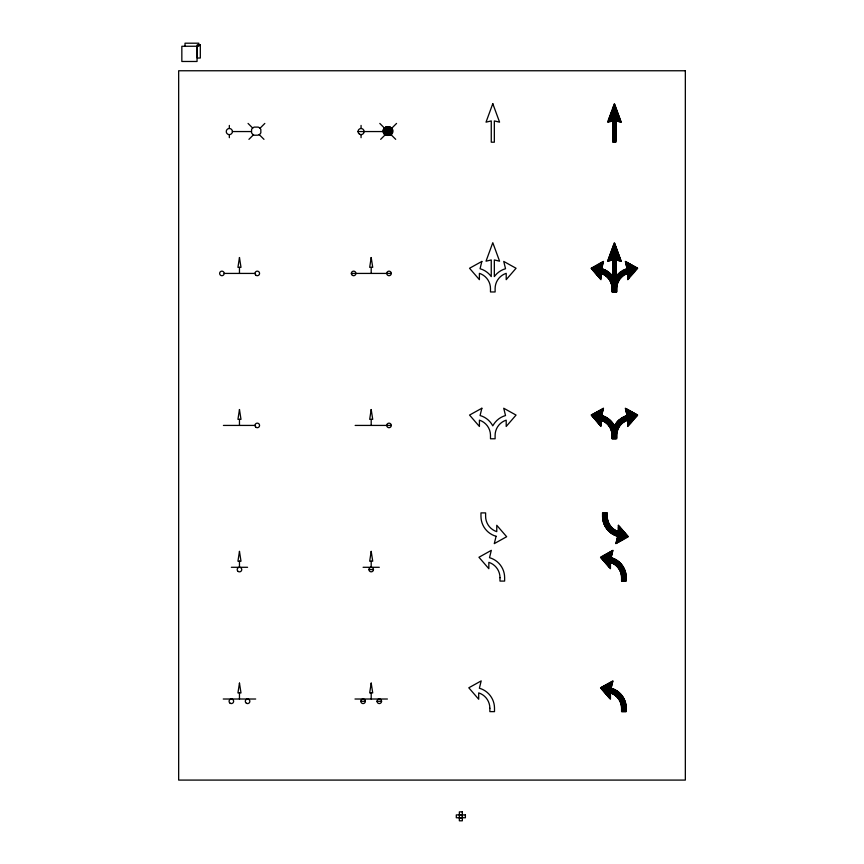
<?xml version="1.0" encoding="UTF-8"?>
<svg xmlns="http://www.w3.org/2000/svg" width="864" height="864" viewBox="0 0 864 864"><rect width="100%" height="100%" fill="white"/><g stroke="black" fill="none" stroke-linecap="round" stroke-linejoin="round"><path stroke-width="1.3" d="M618.624 254.243L612.857 259.999L612.846 276.577A20.628 20.628 0 0 0 601.668 268.726L603.461 261.436L591.138 268.261L600.998 279.655L600.998 273.348A16.016 16.016 0 0 1 612.079 288.576L612.09 291.978L616.723 291.967L616.723 288.576A16.016 16.016 0 0 1 627.804 273.348L634.64 266.598M496.087 536.285L494.284 543.618L506.66 536.728L496.768 525.29L496.768 531.641A16.114 16.114 0 0 1 485.611 516.272L485.611 512.903L480.967 512.892L480.967 516.51A20.758 20.758 0 0 0 496.087 536.285M611.107 688.241L612.911 680.908L600.545 687.798L610.438 699.235L610.438 692.885A16.114 16.114 0 0 1 621.583 708.253L621.583 711.623L626.238 711.634L626.238 708.016A20.758 20.758 0 0 0 611.107 688.241L605.621 693.673M383.789 128.714L382.946 131.134L384.404 134.222A5.486 5.486 0 0 0 386.154 135.248L389.88 135.162A5.011 5.011 0 0 0 391.478 134.222A4.46 4.46 0 0 0 392.569 132.775L392.569 129.492A4.46 4.46 0 0 0 391.478 128.045A5.011 5.011 0 0 0 389.88 127.105L386.003 127.105A5.011 5.011 0 0 0 384.404 128.045L383.789 128.714L383.789 133.553M248.929 139.342L253.465 134.795M259.988 128.272L264.827 123.433M380.657 139.342L385.204 134.795M391.727 128.272L396.554 123.433M613.786 105.354L614.682 104.458M613.116 107.158L614.984 105.289M612.457 108.972L615.298 106.132M611.798 110.776L615.6 106.974M611.129 112.59L615.913 107.806M610.47 114.404L616.216 108.648M609.8 116.208L616.529 109.49M609.142 118.022L616.831 110.322M608.472 119.837L617.144 111.164M607.813 121.64L617.447 112.007M608.699 121.9L617.76 112.838M610.189 121.554L618.062 113.681M611.69 121.198L618.376 114.523M612.857 121.187L618.678 115.366M612.857 122.332L618.991 116.197M612.857 123.476L619.294 117.04M612.857 124.621L615.935 121.543M616.432 121.046L619.596 117.882M612.857 125.766L615.935 122.688M617.36 121.262L619.909 118.714M612.857 126.911L615.935 123.833M618.289 121.478L620.212 119.556M612.857 128.056L615.935 124.978M619.218 121.694L620.525 120.398M612.857 129.2L615.935 126.133M620.147 121.921L620.827 121.23M612.857 130.345L615.935 127.278M621.173 122.159L614.401 103.68L607.619 122.159L612.857 120.928L612.868 142.193L615.935 142.193L615.935 120.928L621.14 122.072M612.857 131.501L615.935 128.423M612.857 132.646L615.935 129.568M612.857 133.79L615.935 130.712M612.857 134.935L615.935 131.857M612.868 136.08L615.935 133.002M612.868 137.225L615.935 134.158M612.868 138.37L615.935 135.302M612.868 139.514L615.935 136.447M612.868 140.659L615.935 137.592M612.868 141.815L615.935 138.737M613.634 142.193L615.935 139.882M614.779 142.193L615.935 141.026M613.742 244.501L614.693 243.551M613.246 245.862L614.93 244.177M591.397 268.564L592.402 267.57M612.749 247.223L615.157 244.804M591.797 269.028L594.324 266.501M612.252 248.573L615.384 245.43M592.196 269.482L596.257 265.432M611.755 249.934L615.622 246.067M592.596 269.946L598.18 264.362M611.248 251.294L615.848 246.694M592.996 270.41L600.113 263.293M610.751 252.644L616.086 247.32M593.395 270.875L602.046 262.224M610.254 254.005L616.313 247.946M593.795 271.328L603.385 261.738M609.757 255.366L616.54 248.584M594.194 271.793L603.104 262.883M609.26 256.727L616.777 249.21M594.594 272.257L602.824 264.017M608.764 258.077L617.004 249.836M594.994 272.711L602.543 265.162M608.267 259.438L617.242 250.463M595.393 273.175L602.262 266.296M607.77 260.798L617.468 251.1M595.782 273.64L601.981 267.44M608.429 260.993L617.695 251.726M596.182 274.093L601.7 268.585M609.552 260.734L617.933 252.353M596.581 274.558L602.24 268.898M610.675 260.464L618.16 252.979M596.981 275.022L602.888 269.114M611.798 260.204L618.386 253.606M597.38 275.476L603.504 269.352M597.78 275.94L604.13 269.6M612.857 260.863L618.851 254.869M598.18 276.404L600.998 273.586M601.171 273.413L604.714 269.87M612.857 261.727L619.088 255.496M598.579 276.858L600.998 274.45M601.798 273.64L605.297 270.151M612.857 262.58L619.315 256.122M598.979 277.322L600.998 275.303M602.413 273.888L605.869 270.432M612.857 263.444L615.935 260.366M616.27 260.032L619.542 256.759M599.378 277.787L600.998 276.167M602.996 274.169L606.409 270.756M612.857 264.308L615.935 261.22M616.961 260.194L619.78 257.386M599.778 278.24L600.998 277.031M603.58 274.439L606.949 271.069M612.857 265.162L615.935 262.084M617.663 260.356L620.006 258.012M600.178 278.705L600.998 277.884M604.12 274.763L607.478 271.393M612.857 266.026L615.935 262.937M618.354 260.518L620.244 258.638M604.66 275.076L607.986 271.76M612.857 266.89L615.935 263.801M619.056 260.69L620.471 259.276M605.167 275.432L608.483 272.117M612.857 267.743L615.935 264.665M619.747 260.852L620.698 259.902M605.675 275.789L608.969 272.495M612.857 268.607L615.935 265.518M606.161 276.167L609.422 272.894M612.857 269.471L615.935 266.382M627.804 273.348L627.804 279.655L637.654 268.261L625.342 261.436L627.134 268.726A20.628 20.628 0 0 0 616.734 275.551L615.935 276.566L615.935 259.956L621.162 261.155M606.614 276.566L609.887 273.294M612.857 270.324L615.935 267.246M607.068 276.966L610.34 273.694M612.857 271.188L615.935 268.099M607.511 277.387L610.772 274.126M612.846 272.052L615.935 268.963M607.921 277.841L611.194 274.568M612.846 272.905L615.935 269.816M608.332 278.294L611.604 275.022M612.846 273.769L615.935 270.68M608.699 278.78L611.982 275.497M612.846 274.633L615.935 271.544M609.066 279.266L612.36 275.972M612.846 275.486L615.935 272.398M625.655 262.688L626.346 261.997M609.433 279.774L615.935 273.262M625.817 263.38L626.897 262.3M609.746 280.303L615.935 274.115M625.99 264.071L627.448 262.602M610.07 280.843L615.935 274.979M626.162 264.762L628.009 262.915M610.362 281.416L615.935 275.843M626.324 265.453L628.56 263.218M610.632 282.01L621.043 271.588M626.497 266.144L629.111 263.531M610.902 282.593L623.192 270.302M626.67 266.836L629.662 263.833M611.14 283.219L624.802 269.557M626.832 267.527L630.223 264.136M611.345 283.878L626.173 269.039M627.005 268.207L630.774 264.449M611.55 284.526L631.325 264.751M611.701 285.239L631.876 265.064M611.842 285.952L632.426 265.367M611.95 286.708L632.988 265.669M612.004 287.507L618.84 280.67M624.888 274.633L633.539 265.982M612.058 288.317L618.019 282.355M626.443 273.931L634.09 266.285M612.079 289.159L617.49 283.748M612.079 290.012L617.198 284.904M627.804 274.298L635.191 266.9M612.079 290.876L616.972 285.984M627.804 275.152L635.753 267.203M612.09 291.73L616.82 286.999M627.804 276.016L636.304 267.516M612.716 291.956L616.766 287.917M627.804 276.869L636.854 267.818M613.58 291.956L616.723 288.814M627.804 277.733L637.405 268.132M614.434 291.956L616.723 289.678M627.804 278.597L634.619 271.771M615.287 291.967L616.723 290.531M627.804 279.45L629.089 278.165M616.151 291.967L616.723 291.395M591.149 415.066L603.472 408.24L601.679 415.53A20.628 20.628 0 0 1 614.369 425.844L615.211 424.472A20.628 20.628 0 0 1 627.124 415.541L625.331 408.251L637.643 415.076L627.793 426.47L627.793 420.163A16.016 16.016 0 0 0 616.712 435.391L616.712 438.782L612.09 438.772L612.079 434.884A16.016 16.016 0 0 0 601.009 420.152L601.009 426.46L591.484 414.882M591.613 415.606L593.417 413.813M592.013 416.07L595.339 412.744M592.412 416.534L597.272 411.674M592.812 416.988L599.195 410.605M593.212 417.452L601.128 409.536M593.611 417.917L603.061 408.467M594.011 418.37L603.245 409.136M594.41 418.835L602.964 410.281M594.81 419.299L602.683 411.415M595.21 419.753L602.402 412.56M595.609 420.217L602.132 413.694M596.009 420.682L601.852 414.839M596.408 421.146L601.927 415.616M596.808 421.6L602.575 415.832M597.208 422.064L603.212 416.048M597.607 422.528L603.85 416.275M597.996 422.982L604.444 416.545M598.396 423.446L601.009 420.844M601.495 420.347L605.038 416.815M598.795 423.911L601.009 421.697M602.1 420.606L605.61 417.096M599.195 424.364L601.009 422.561M602.705 420.854L606.161 417.398M599.594 424.829L601.009 423.414M603.32 421.103L606.712 417.712M599.994 425.293L601.009 424.278M603.85 421.427L607.23 418.057M600.394 425.747L601.009 425.142M604.39 421.762L607.748 418.403M604.919 422.086L608.256 418.748M605.448 422.41L608.742 419.126M605.934 422.798L609.217 419.504M606.398 423.187L609.682 419.893M606.874 423.576L610.135 420.304M607.306 423.997L610.578 420.725M607.716 424.44L611.01 421.157M608.137 424.894L611.41 421.61M608.537 425.336L611.809 422.075M608.893 425.855L612.198 422.539M609.239 426.362L612.587 423.014M625.73 409.871L626.627 408.974M609.595 426.87L612.932 423.533M625.903 410.562L627.188 409.277M609.941 427.378L613.278 424.04M626.065 411.253L627.739 409.59M610.232 427.95L613.624 424.559M626.238 411.944L628.29 409.892M610.524 428.512L613.948 425.088M617.155 421.891L619.283 419.753M626.411 412.636L628.841 410.195M610.783 429.127L614.261 425.639M614.876 425.034L622.21 417.69M626.573 413.327L629.392 410.508M610.999 429.764L624.056 416.707M626.746 414.018L629.953 410.81M611.215 430.412L625.558 416.07M626.918 414.709L630.504 411.124M611.431 431.05L626.854 415.627M627.08 415.4L631.055 411.426M611.647 431.698L631.606 411.728M611.766 432.432L632.167 412.042M611.863 433.199L632.718 412.344M611.96 433.955L619.477 426.449M623.786 422.14L633.269 412.646M612.058 434.722L618.289 428.49M625.817 420.962L633.82 412.96M612.079 435.553L617.674 429.959M627.275 420.358L634.37 413.262M612.09 436.417L617.306 431.19M627.793 420.703L634.932 413.575M612.09 437.27L617.004 432.356M627.793 421.567L635.483 413.878M612.09 438.134L616.864 433.361M627.793 422.431L636.034 414.18M612.306 438.772L616.745 434.333M627.793 423.284L636.584 414.493M613.17 438.772L616.712 435.229M627.793 424.148L637.146 414.796M614.023 438.772L616.712 436.093M627.793 425.012L637.178 415.616M614.887 438.772L616.712 436.946M627.793 425.866L631.649 422.01M615.74 438.782L616.712 437.81M602.564 513.637L603.299 512.892M602.564 514.49L604.163 512.892M602.564 515.354L605.016 512.903M602.564 516.208L605.88 512.903M602.597 517.039L606.733 512.903M602.64 517.849L607.208 513.281M602.705 518.648L607.208 514.145M602.834 519.383L607.208 515.009M602.975 520.106L607.208 515.862M603.104 520.83L607.23 516.704M603.245 521.554L607.262 517.536M603.439 522.212L607.349 518.303M603.644 522.871L607.457 519.059M603.86 523.519L607.608 519.761M604.109 524.124L607.77 520.463M604.368 524.729L607.964 521.132M604.627 525.323L608.18 521.77M604.94 525.884L608.418 522.396M605.243 526.435L608.699 522.979M605.545 526.986L608.98 523.562M605.869 527.526L609.25 524.135M606.215 528.034L609.574 524.675M606.571 528.552L609.908 525.204M606.938 529.038L610.254 525.722M607.316 529.513L610.632 526.208M607.705 529.988L611.01 526.684M608.126 530.431L611.41 527.137M608.537 530.874L611.831 527.58M608.98 531.295L612.263 528.012M609.422 531.706L612.716 528.412M609.876 532.116L613.181 528.811M610.351 532.505L613.667 529.189M610.826 532.883L614.164 529.556M618.365 525.29L628.258 536.728L615.881 543.618L617.684 536.285A20.758 20.758 0 0 1 602.564 516.51L602.564 512.892L607.208 512.903L607.208 516.272A16.114 16.114 0 0 0 618.365 531.641L618.386 525.323M611.334 533.239L614.682 529.891M611.842 533.596L615.211 530.226M618.365 527.072L619.186 526.241M612.36 533.93L615.762 530.528M618.365 527.926L619.585 526.705M612.9 534.244L616.334 530.82M618.365 528.79L619.985 527.17M613.44 534.568L616.939 531.068M618.365 529.654L620.384 527.623M614.023 534.848L617.555 531.317M618.365 530.507L620.784 528.088M614.596 535.129L618.17 531.565M618.365 531.371L621.184 528.552M615.19 535.399L621.583 529.006M615.805 535.648L621.983 529.47M616.421 535.885L622.382 529.934M617.08 536.09L622.782 530.399M617.663 536.36L623.171 530.852M617.393 537.505L623.57 531.317M617.112 538.639L623.97 531.781M616.831 539.784L624.37 532.235M616.55 540.918L624.769 532.699M616.27 542.063L625.169 533.164M600.836 557.593L601.97 556.459M601.236 558.058L603.914 555.379M615.989 543.197L625.568 533.617M617.112 542.938L625.968 534.082M601.636 558.511L605.848 554.299M602.035 558.976L607.792 553.208M619.056 541.847L626.368 534.546M602.435 559.44L609.736 552.128M621 540.767L626.767 535M622.944 539.687L627.167 535.464M602.834 559.904L611.68 551.048M603.234 560.358L612.814 550.778M624.888 538.596L627.566 535.928M603.623 560.822L612.533 551.923M626.832 537.516L627.966 536.382M604.022 561.287L612.252 553.057M604.422 561.74L611.971 554.202M604.822 562.205L611.69 555.336M605.221 562.669L611.41 556.481M605.621 563.123L611.129 557.615M606.02 563.587L611.723 557.885M606.42 564.052L612.371 558.09M606.82 564.505L612.986 558.338M607.219 564.97L613.613 558.576M607.619 565.434L610.438 562.615M610.632 562.421L614.196 558.846M608.018 565.888L610.438 563.468M611.248 562.658L614.779 559.127M608.418 566.352L610.438 564.332M611.863 562.907L615.352 559.418M608.818 566.816L610.438 565.186M612.468 563.155L615.892 559.732M609.217 567.27L610.438 566.05M613.03 563.458L616.432 560.056M609.617 567.734L610.438 566.914M613.591 563.76L616.961 560.39M614.12 564.084L617.468 560.736M614.639 564.43L617.965 561.092M615.136 564.786L618.451 561.481M615.622 565.164L618.926 561.859M616.075 565.564L619.369 562.27M616.54 565.974L619.823 562.68M616.972 566.395L620.255 563.112M617.382 566.838L620.676 563.555M617.792 567.292L621.086 563.998M618.17 567.778L621.475 564.462M618.548 568.253L621.864 564.948M618.883 568.782L622.231 565.434M619.218 569.3L622.577 565.942M619.542 569.84L622.933 566.449M619.823 570.424L623.257 566.989M620.104 570.996L623.56 567.54M620.384 571.579L623.862 568.102M620.611 572.206L624.164 568.652M620.827 572.854L624.434 569.257M621.032 573.512L624.683 569.862M621.184 574.214L624.942 570.467M621.346 574.916L625.147 571.115M621.454 575.672L625.352 571.763M621.54 576.439L625.558 572.422M621.572 577.271L625.687 573.156M621.583 578.113L625.828 573.88M621.583 578.977L625.957 574.603M621.583 579.83L626.098 575.327M621.583 580.694L626.152 576.126M622.058 581.083L626.206 576.936M622.922 581.083L626.238 577.768M623.776 581.083L626.238 578.632M624.64 581.083L626.238 579.485M625.493 581.083L626.238 580.349M600.836 688.144L601.97 687.01M601.236 688.597L603.914 685.93M601.636 689.062L605.848 684.839M602.035 689.526L607.792 683.759M602.435 689.98L609.736 682.679M602.834 690.444L611.68 681.588M603.234 690.908L612.814 681.329M603.623 691.362L612.533 682.463M604.022 691.826L612.252 683.608M604.422 692.291L611.971 684.742M604.822 692.744L611.69 685.886M605.221 693.209L611.41 687.02M606.02 694.127L611.723 688.435M606.42 694.591L612.371 688.64M606.82 695.056L612.986 688.878M607.219 695.52L613.613 689.126M607.619 695.974L610.438 693.155M610.632 692.96L614.196 689.396M608.018 696.438L610.438 694.019M611.248 693.209L614.779 689.677M608.418 696.902L610.438 694.872M611.863 693.457L615.352 689.958M608.818 697.356L610.438 695.736M612.468 693.706L615.892 690.282M609.217 697.82L610.438 696.6M613.03 693.997L616.432 690.595M609.617 698.285L610.438 697.453M613.591 694.3L616.961 690.93M614.12 694.634L617.468 691.286M614.639 694.969L617.965 691.643M615.136 695.336L618.451 692.021M615.622 695.714L618.926 692.41M616.075 696.114L619.369 692.82M616.54 696.514L619.823 693.23M616.972 696.946L620.255 693.652M617.382 697.388L620.676 694.094M617.792 697.842L621.086 694.537M618.17 698.317L621.475 695.012M618.548 698.803L621.864 695.488M618.883 699.322L622.231 695.974M619.218 699.851L622.577 696.492M619.542 700.391L622.933 697M619.823 700.963L623.257 697.54M620.104 701.546L623.56 698.09M620.384 702.13L623.862 698.641M620.611 702.756L624.164 699.203M620.827 703.393L624.434 699.797M621.032 704.063L624.683 700.402M621.184 704.765L624.942 701.006M621.346 705.467L625.147 701.654M621.454 706.223L625.352 702.313M621.54 706.99L625.558 702.972M621.572 707.821L625.687 703.696M621.583 708.664L625.828 704.419M621.583 709.517L625.957 705.143M621.583 710.381L626.098 705.877M621.583 711.245L626.152 706.676M622.058 711.623L626.206 707.486M622.922 711.623L626.238 708.318M623.776 711.623L626.238 709.171M624.64 711.634L626.238 710.035M625.493 711.634L626.238 710.888M612.857 259.956L607.63 261.187L614.39 242.719L621.173 261.187M232.416 131.555A3.078 3.078 0 0 0 227.794 128.887A3.078 3.078 0 0 0 227.794 134.222A3.078 3.078 0 0 0 232.416 131.555L251.305 131.555M358.02 131.555L383.044 131.555M224.186 273.424A2.279 2.279 0 0 0 220.763 271.447A2.279 2.279 0 0 0 220.763 275.4A2.279 2.279 0 0 0 224.186 273.424L255.01 273.424M351.356 273.424L391.295 273.424A2.279 2.279 0 0 0 387.882 271.447A2.279 2.279 0 0 0 387.882 275.4A2.279 2.279 0 0 0 391.295 273.424M223.42 425.423L255.01 425.423M355.158 425.423L391.295 425.423A2.279 2.279 0 0 1 387.882 427.399A2.279 2.279 0 0 1 387.882 423.446A2.279 2.279 0 0 1 391.295 425.423M231.358 567.292L247.579 567.292M363.096 567.292L379.307 567.292M368.928 569.56L373.475 569.56A2.268 2.268 0 0 0 370.062 567.594A2.268 2.268 0 0 0 370.062 571.525A2.268 2.268 0 0 0 373.475 569.56M223.258 699.019L255.679 699.019M354.985 699.019L387.418 699.019M360.828 701.298L365.364 701.298A2.268 2.268 0 0 0 361.962 699.332A2.268 2.268 0 0 0 361.962 703.264A2.268 2.268 0 0 0 365.364 701.298M377.039 701.298L381.575 701.298A2.268 2.268 0 0 0 378.173 699.332A2.268 2.268 0 0 0 378.173 703.264A2.268 2.268 0 0 0 381.575 701.298M459.356 814.72L462.337 814.72M459.356 817.949L462.337 817.949M379.804 123.433L384.404 128.045M390.971 134.611L395.701 139.342M248.065 123.433L252.677 128.045A5.011 5.011 0 0 1 254.264 127.105L258.152 127.105A5.011 5.011 0 0 1 259.74 128.045A4.46 4.46 0 0 1 260.842 129.492L260.842 132.775A4.46 4.46 0 0 1 259.74 134.222A5.011 5.011 0 0 1 258.152 135.162L254.416 135.248A5.486 5.486 0 0 1 252.677 134.222A4.46 4.46 0 0 1 251.575 132.775L251.575 129.492A4.46 4.46 0 0 1 252.677 128.045M259.243 134.611L263.974 139.342M462.391 814.903L462.391 817.765M392.699 130.064L392.699 132.192M392.299 128.995L392.299 133.272M391.889 128.455L391.889 133.801M391.489 128.045L391.489 134.212M391.079 127.732L391.079 134.536M390.679 127.472L390.679 134.795M390.269 127.256L390.269 135M389.869 127.094L389.869 135.162M389.459 127.03L389.459 135.227M389.059 126.954L389.059 135.302M388.649 126.889L388.649 135.378M388.238 126.814L388.238 135.443M387.839 126.781L387.839 135.486M387.428 126.846L387.428 135.421M387.029 126.922L387.029 135.367M386.618 126.997L386.618 135.313M386.219 127.062L386.219 135.259M385.808 127.17L385.808 135.108M385.409 127.364L385.409 134.914M384.998 127.591L384.998 134.665M384.599 127.883L384.599 134.374M384.188 128.239L384.188 134.017M383.378 129.352L383.378 132.905M371.196 267.322L371.196 273.424M371.196 419.321L371.196 425.423M371.196 561.19L371.196 567.292M371.196 692.917L371.196 699.019M361.066 125.431L361.066 128.477M361.066 134.633L361.066 137.678M239.468 267.322L239.468 273.424M239.468 419.321L239.468 425.423M239.468 561.19L239.468 567.292M239.468 692.917L239.468 699.019M229.338 125.431L229.338 128.477M229.338 134.633L229.338 137.678M197.046 46.278L197.046 61.474L181.84 61.474L181.84 46.278L198.806 46.235L198.806 43.2L185.026 43.2L185.026 46.235M489.856 708.253L489.856 711.623L494.5 711.634L494.5 708.016A20.758 20.758 0 0 0 479.38 688.241L481.183 680.908L468.806 687.798L478.699 699.235L478.699 692.885A16.114 16.114 0 0 1 489.856 708.253M499.986 577.703L499.986 581.083L504.63 581.083L504.63 577.476A20.758 20.758 0 0 0 489.51 557.69L491.314 550.357L478.948 557.258L488.84 568.685L488.84 562.345A16.114 16.114 0 0 1 499.986 577.703M621.583 577.703L621.583 581.083L626.238 581.083L626.238 577.476A20.758 20.758 0 0 0 611.107 557.69L612.911 550.357L600.545 557.258L610.438 568.685L610.438 562.345A16.114 16.114 0 0 1 621.583 577.703M239.468 257.537L237.946 267.322L240.991 267.322L239.468 257.537M239.468 409.536L237.946 419.321L240.991 419.321L239.468 409.536M239.468 551.405L237.946 561.19L240.991 561.19L239.468 551.405M239.468 683.132L237.946 692.917L240.991 692.917L239.468 683.132M371.196 257.537L369.684 267.322L372.719 267.322L371.196 257.537M371.196 409.536L369.684 419.321L372.719 419.321L371.196 409.536M371.196 551.405L369.684 561.19L372.719 561.19L371.196 551.405M371.196 683.132L369.684 692.917L372.719 692.917L371.196 683.132M481.853 261.436L480.071 268.726A20.628 20.628 0 0 1 491.249 276.577L491.249 259.956L486.022 261.187L492.793 242.719L499.576 261.187L494.338 259.956L494.338 276.566L495.137 275.551A20.628 20.628 0 0 1 505.537 268.726L503.744 261.436L516.056 268.261L506.207 279.655L506.207 273.348A16.016 16.016 0 0 0 495.115 288.576L495.115 291.967L490.482 291.956L490.482 288.576A16.016 16.016 0 0 0 479.39 273.348L479.39 279.655L469.541 268.261L481.853 261.436M481.864 408.24L480.082 415.53A20.628 20.628 0 0 1 492.772 425.844L493.614 424.472A20.628 20.628 0 0 1 505.516 415.541L503.734 408.251L516.046 415.076L506.196 426.47L506.196 420.163A16.016 16.016 0 0 0 495.104 435.391L495.104 438.782L490.493 438.772L490.482 434.884A16.016 16.016 0 0 0 479.412 420.152L479.412 426.46L469.552 415.066L481.864 408.24M492.793 103.68L486.022 122.159L491.26 120.928L491.27 142.193L494.338 142.193L494.338 120.928L499.576 122.159L492.793 103.68M200.318 44.723L197.284 44.723L197.284 58.028L200.318 58.028L200.318 44.723M685.336 70.762L178.664 70.762L178.664 780.084L685.336 780.084L685.336 70.762M462.337 811.868L459.356 811.868L459.356 820.8L462.337 820.8L462.337 811.868M465.383 814.903L456.311 814.903L456.311 817.765L465.383 817.765L465.383 814.903M230.083 703.188A2.279 2.279 0 0 0 233.636 701.46A2.279 2.279 0 0 0 230.364 699.246A2.279 2.279 0 0 0 230.083 703.188M246.434 703.274A2.279 2.279 0 0 0 249.858 701.298A2.279 2.279 0 0 0 246.434 699.322A2.279 2.279 0 0 0 246.434 703.274M238.194 571.46A2.279 2.279 0 0 0 241.747 569.732A2.279 2.279 0 0 0 238.475 567.518A2.279 2.279 0 0 0 238.194 571.46M256.144 427.399A2.279 2.279 0 0 0 259.567 425.423A2.279 2.279 0 0 0 256.144 423.446A2.279 2.279 0 0 0 256.144 427.399M352.49 275.4A2.279 2.279 0 0 0 355.914 273.424A2.279 2.279 0 0 0 352.49 271.447A2.279 2.279 0 0 0 352.49 275.4M256.144 275.4A2.279 2.279 0 0 0 259.567 273.424A2.279 2.279 0 0 0 256.144 271.447A2.279 2.279 0 0 0 256.144 275.4M359.543 134.201A3.056 3.056 0 0 0 364.122 131.555A3.056 3.056 0 0 0 359.543 128.909A3.056 3.056 0 0 0 359.543 134.201"/></g></svg>
